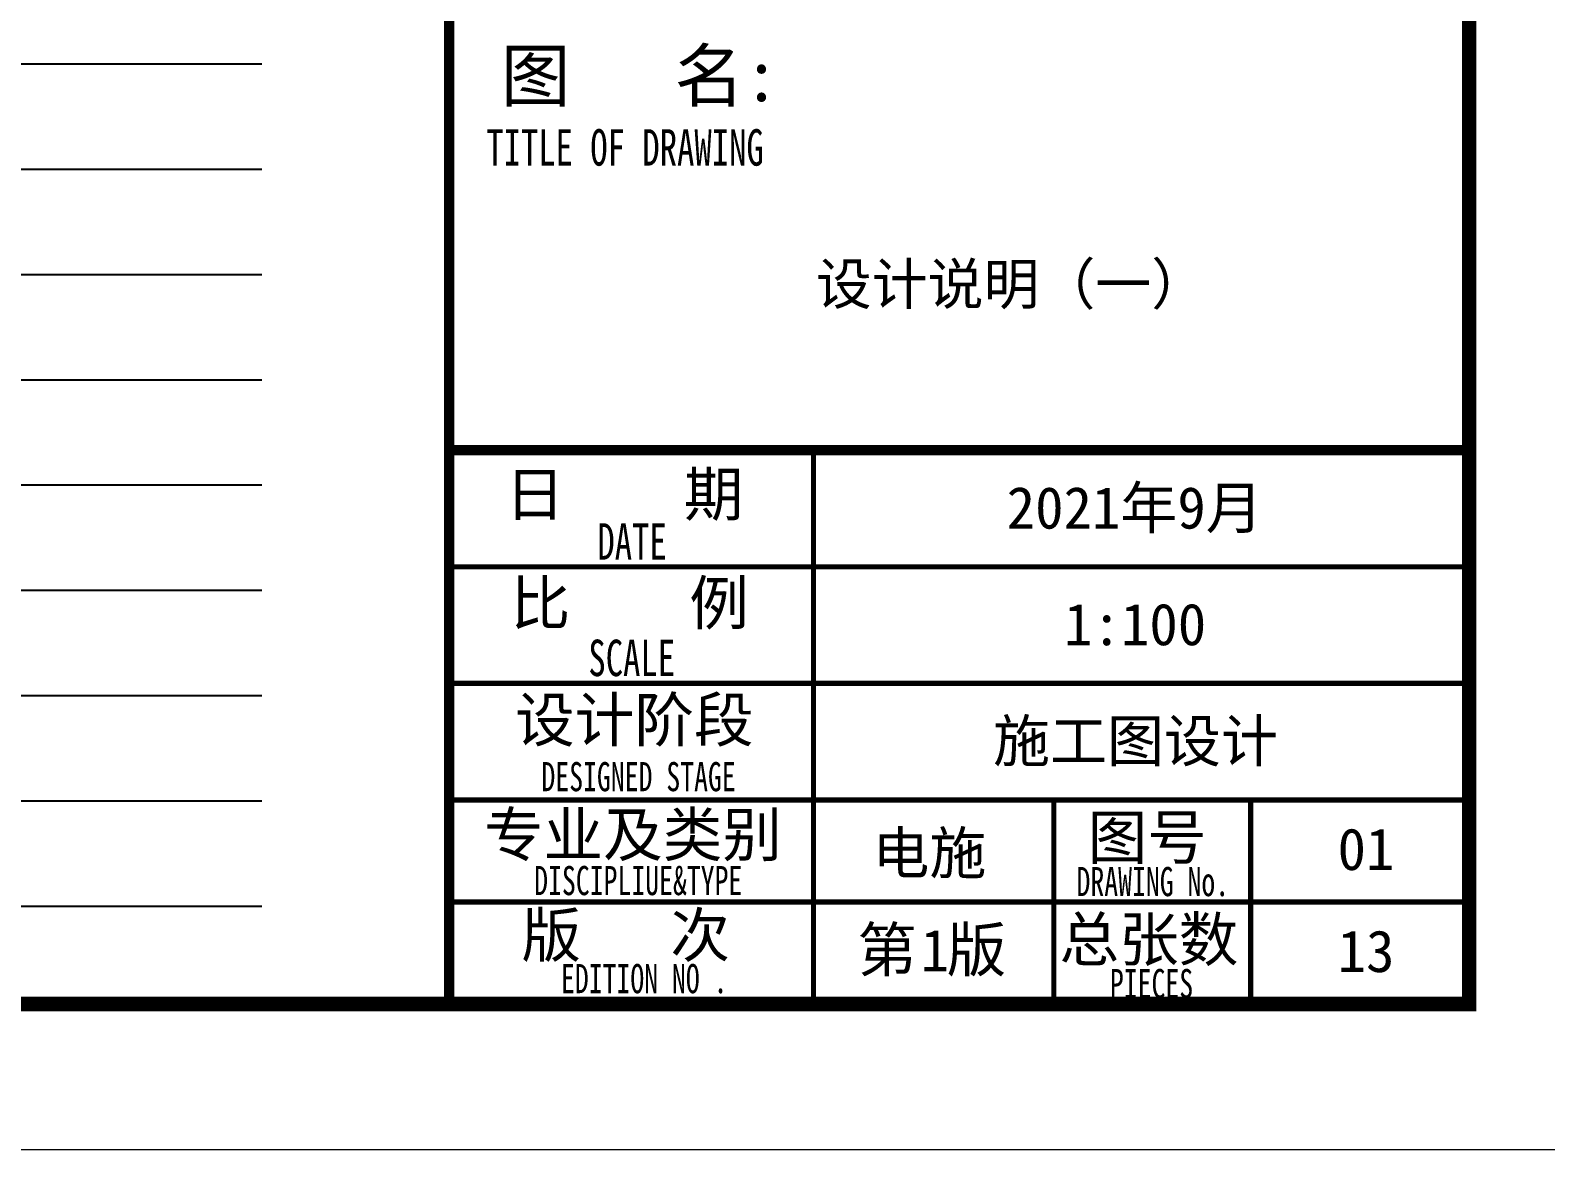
# Model space of a CAD drawing. Extents: x 3443499 to 7125205, y -1700016 to -264854.
# Drawn here: x 3556332 to 3566732, y -759270 to -751589 of the extents above; entities that cross this region are included whole.
import ezdxf

# ---------------------------------------------------------------- set-up
doc = ezdxf.new("R2010")
doc.units = 0
doc.header["$LTSCALE"] = 1000
doc.header["$MEASUREMENT"] = 0
doc.layers.add('TEL_TEXT', color=7, linetype='CONTINUOUS')
doc.layers.add('图签文字', color=4, linetype='CONTINUOUS')
for name, color, linetype, lineweight in [('可改文字', 6, 'CONTINUOUS', 18), ('图框', 147, 'CONTINUOUS', 20), ('图签', 147, 'CONTINUOUS', 18)]:
    doc.layers.add(name, color=color, linetype=linetype, lineweight=lineweight)
doc.styles.add('宋体', font='', dxfattribs={"height": 4})
doc.styles.add('建筑图签-1', font='simhei.ttf', dxfattribs={"width": 0.7})
doc.styles.get('宋体').set_extended_font_data('SimSun')

# ---------------------------------------------------------------- blocks, each defined once
blk = doc.blocks.new('B2-2#-tq1')
at = {"layer": '图框'}
for points, const_width in [([(691745, 786954), (691745, 826954)], 70), ([(691745, 790754), (698745, 790754)], 70), ([(694245, 788354), (694245, 790754)], 35), ([(691745, 789954), (698745, 789954)], 35), ([(691745, 789154), (698745, 789154)], 35), ([(691745, 788354), (698745, 788354)], 35), ([(691745, 788354), (698245, 788354)], 35), ([(694245, 786954), (694245, 788354)], 35), ([(695895, 786954), (695895, 788354)], 35), ([(695895, 786954), (695895, 788354)], 35), ([(695895, 786954), (695895, 788354)], 35), ([(697245, 786954), (697245, 788354)], 35), ([(691745, 787654), (695895, 787654)], 35), ([(695895, 787654), (698745, 787654)], 35)]:
    blk.add_lwpolyline(points, dxfattribs=dict(at, const_width=const_width))
at = {"layer": '图签', "color": 154, "style": '宋体'}
for s, p in [('2021年9月', (695571, 790216)), ('1:100', (695965, 789416)), ('施工图设计', (695477, 788616)), ('电施', (694649, 787847)), ('13', (697842, 787173))]:
    blk.add_text(s, height=286.7, dxfattribs=at).set_placement(p)
at = {"layer": '图签文字', "color": 7, "style": '建筑图签-1'}
for s, height, p in [('图   名:', 350, (692100, 793149)), ('日    期', 300, (692129, 790303)), ('比    例', 300, (692167, 789556)), ('设计阶段', 300, (692197, 788754)), ('专业及类别', 300, (691983, 787967)), ('图号', 300, (696126, 787948)), ('版   次 ', 300, (692241, 787277)), ('总张数', 300, (695933, 787248)), ('第 版', 300, (694546, 787177))]:
    blk.add_text(s, height=height, dxfattribs=at).set_placement(p)
at = {"layer": '图签文字', "style": '建筑图签-1', "width": 0.7}
for s, height, p in [('TITLE OF DRAWING', 250, (691999, 792707)), ('DATE', 250, (692762, 790003)), ('SCALE', 250, (692700, 789204)), ('DESIGNED STAGE', 200, (692378, 788414)), ('DISCIPLIUE&TYPE', 200, (692328, 787701)), ('DRAWING No.', 200, (696050, 787694)), ('EDITION NO .', 200, (692512, 787028)), ('PIECES', 200, (696279, 786994))]:
    blk.add_text(s, height=height, dxfattribs=at).set_placement(p)

msp = doc.modelspace()

# ---------------------------------------------------------------- linework, layer by layer
at = {"layer": 'TEL_TEXT', "color": 0}
for p, q in [((3536551.5, -751818.8), (3557921.5, -751818.8)), ((3536551.5, -752541.3), (3557921.5, -752541.3)), ((3536551.5, -753263.7), (3557921.5, -753263.7)), ((3536551.5, -753986.2), (3557921.5, -753986.2)), ((3536551.5, -754708.6), (3557921.5, -754708.6)), ((3536551.5, -755431.1), (3557921.5, -755431.1)), ((3536551.5, -756153.6), (3557921.5, -756153.6)), ((3536551.5, -756876), (3557921.5, -756876)), ((3536551.5, -757598.5), (3557921.5, -757598.5))]:
    msp.add_line(p, q, dxfattribs=at)
at = {"layer": '图框'}
msp.add_lwpolyline([(3507806.7, -717316), (3567206.5, -717316), (3567206.5, -759270.3), (3507806.7, -759270.3)], close=True, dxfattribs=at)
at = {"layer": '图框', "const_width": 100}
msp.add_lwpolyline([(3510306.7, -758270.3), (3566206.7, -758270.3), (3566206.7, -718270.3), (3510306.7, -718270.3)], close=True, dxfattribs=at)

# ---------------------------------------------------------------- block references
at = {"layer": '图框'}
msp.add_blockref('B2-2#-tq1', (2867461.6, -1545224.3), dxfattribs=at)

# ---------------------------------------------------------------- texts
at = {"layer": '可改文字', "color": 1, "style": '宋体'}
msp.add_text('设计说明（一）', height=281.28, dxfattribs=at).set_placement((3561722.3, -753469.7))
at = {"layer": '图签', "color": 1, "style": '宋体'}
for s, height, p in [('01', 286.68, (3565303.2, -757351.2)), ('1', 286.7, (3562442.6, -758045.2))]:
    msp.add_text(s, height=height, dxfattribs=at).set_placement(p)

doc.saveas('drawing.dxf')
